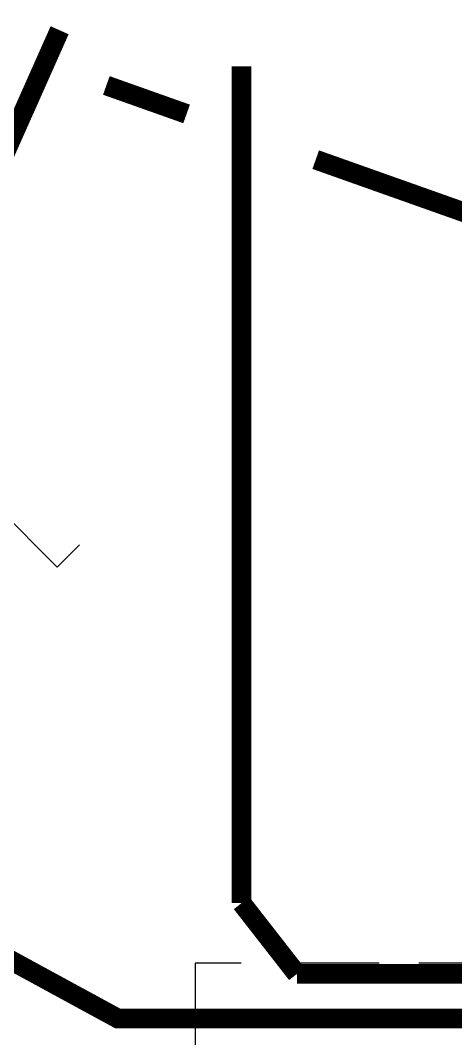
# Model space of a CAD drawing. Extents: x 3774419 to 4775970, y -926964 to 2266.
# Drawn here: x 4625729 to 4626832, y -733078 to -730496 of the extents above; entities that cross this region are included whole.
import ezdxf
from ezdxf.enums import TextEntityAlignment as Align

# ---------------------------------------------------------------- set-up
doc = ezdxf.new("R2010")
doc.units = 0
doc.header["$LTSCALE"] = 1000
doc.header["$MEASUREMENT"] = 0
doc.linetypes.add('A户型$0$DASH', pattern=[0.35, 0.25, -0.1])
doc.layers.get('0').update_dxf_attribs({"linetype": 'CONTINUOUS'})
for name, color, linetype in [('!!电气', 1, 'CONTINUOUS'), ('5fur', 175, 'CONTINUOUS'), ('EQUIP-照明', 3, 'CONTINUOUS'), ('TEL_TEXT', 7, 'CONTINUOUS'), ('WIRE-照明', 2, 'CONTINUOUS')]:
    doc.layers.add(name, color=color, linetype=linetype)
doc.styles.add('_TEL_DIM', font='SIMPLEX', dxfattribs={"width": 0.8, "height": 3.5, "bigfont": 'HZTXT'})

# ---------------------------------------------------------------- blocks, each defined once
blk = doc.blocks.new('FGDGDGRDGRRD')
at = {"layer": '5fur', "color": 252, "linetype": 'A户型$0$DASH'}
for p, q in [((424251.3, 366694.8), (423434.8, 366694.8)), ((423434.8, 366694.8), (423434.8, 363577.1))]:
    blk.add_line(p, q, dxfattribs=at)
blk = doc.blocks.new('A$C1C403CBE')
blk.add_blockref('FGDGDGRDGRRD', (-419334.8, -361558.3))
blk = doc.blocks.new('$equip$00001962')
for p, q in [((0.1473, 0.3556), (0.625, 0.8333)), ((0.625, 0.8333), (0.7664, 0.6919))]:
    blk.add_line(p, q)
blk.add_circle((0, 0.2083), 0.2083)
for p in [(0, 0.4167), (-0.2083, 0.2083), (0.2083, 0.2083), (0, 0)]:
    blk.add_point(p)
for points in [[(-0.1042, 0.3888), (0.1042, 0.3888), (-0.1804, 0.3125), (0.1804, 0.3125)], [(0, 0.4167), (0, 0.4167), (-0.1042, 0.3888), (0.1042, 0.3888)], [(-0.1804, 0.3125), (0.1804, 0.3125), (-0.2083, 0.2083), (0.2083, 0.2083)], [(-0.1804, 0.1042), (0.1804, 0.1042), (-0.2083, 0.2083), (0.2083, 0.2083)], [(-0.1042, 0.0279), (0.1042, 0.0279), (-0.1804, 0.1042), (0.1804, 0.1042)], [(0, 0), (0, 0), (-0.1042, 0.0279), (0.1042, 0.0279)]]:
    blk.add_solid(points)
at = {"layer": 'TEL_TEXT', "style": '_TEL_DIM', "flags": 1}
blk.add_attdef('A', text='', height=0.00002, dxfattribs=at).set_placement((0, 0), align=Align.MIDDLE_CENTER)

msp = doc.modelspace()

# ---------------------------------------------------------------- linework, layer by layer
at = {"layer": 'WIRE-照明', "linetype": 'Continuous', "const_width": 50}
for points in [[(4625645.4, -730932), (4625828.3, -730520.7)], [(4626289.4, -732734.1), (4626289.4, -730612.3)], [(4631820.6, -733026.9), (4625976, -733026.9), (4625260.7, -732637.4)], [(4626429.5, -732913.8), (4626289.4, -732734.1)], [(4631803.8, -732913.8), (4626429.5, -732913.8)]]:
    msp.add_lwpolyline(points, dxfattribs=at)
at = {"layer": 'WIRE-照明', "color": 2, "linetype": 'Continuous', "const_width": 50}
for points in [[(4625946.7, -730660.7), (4626150.1, -730732.9)], [(4626477.3, -730848.9), (4627483.6, -731206)]]:
    msp.add_lwpolyline(points, dxfattribs=at)

# ---------------------------------------------------------------- block references
at = {"layer": '!!电气'}
msp.add_blockref('A$C1C403CBE', (4622072, -738022.9), dxfattribs=at)
at = {"layer": 'EQUIP-照明', "color": 1, "xscale": -400, "yscale": 400, "zscale": 400, "rotation": 180}
msp.add_blockref('$equip$00001962', (4625572, -731548.5), dxfattribs=at)

doc.saveas('drawing.dxf')
